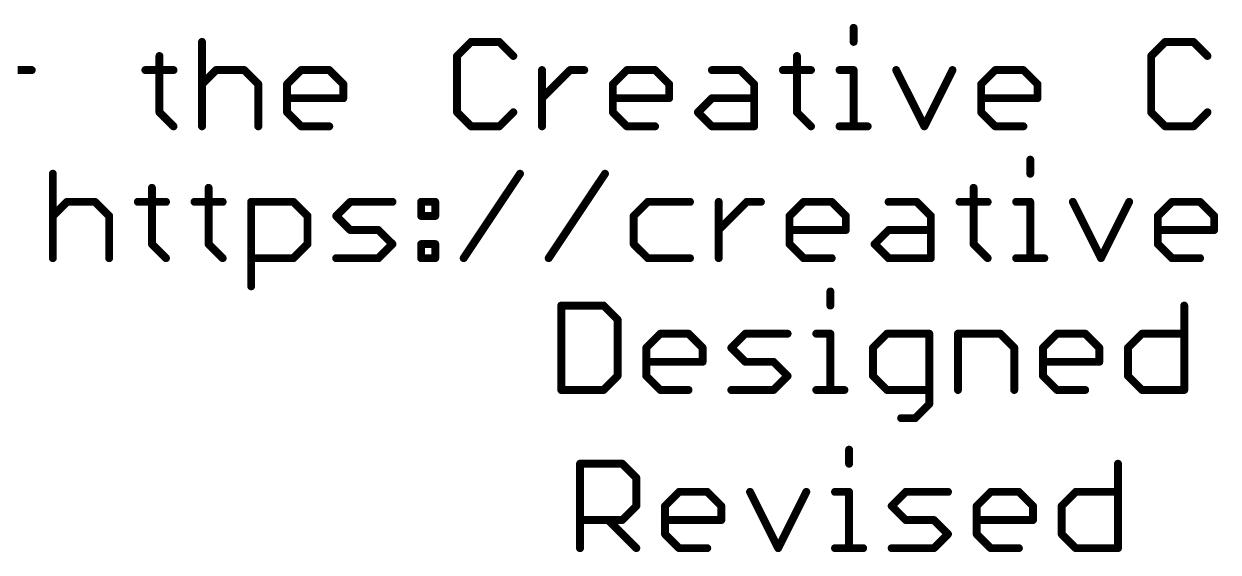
# Model space of a CAD drawing. Extents: x -22 to 85, y -18 to 35.
# Drawn here: x -0.35 to 22.65, y -17.02 to -6.84 of the extents above; entities that cross this region are included whole.
import ezdxf

# ---------------------------------------------------------------- set-up
doc = ezdxf.new("R2010")
doc.units = 0
doc.layers.add('51', color=53, linetype='CONTINUOUS')

msp = doc.modelspace()

# ---------------------------------------------------------------- linework, layer by layer
at = {"layer": '51', "const_width": 0.1524}
for points in [[(15.6325, -6.9156), (15.6325, -7.1868)], [(3.0826, -7.1868), (3.0826, -8.8138)], [(8.2653, -7.1868), (7.9941, -7.458)], [(8.8076, -7.1868), (8.2653, -7.1868)], [(9.0788, -7.458), (8.8076, -7.1868)], [(21.6354, -7.1868), (21.3642, -7.458)], [(22.1777, -7.1868), (21.6354, -7.1868)], [(22.4489, -7.458), (22.1777, -7.1868)], [(2.2624, -7.458), (2.2624, -8.5426)], [(7.9941, -7.458), (7.9941, -8.5426)], [(14.541, -7.458), (14.541, -8.5426)], [(21.3642, -7.458), (21.3642, -8.5426)], [(-0.4679, -7.7291), (-0.1968, -7.7291)], [(1.9912, -7.7291), (2.5335, -7.7291)], [(3.0826, -8.0003), (3.3538, -7.7291)], [(3.3538, -7.7291), (3.8961, -7.7291)], [(3.8961, -7.7291), (4.1673, -8.0003)], [(4.7198, -8.0003), (4.991, -7.7291)], [(4.991, -7.7291), (5.5333, -7.7291)], [(5.5333, -7.7291), (5.8045, -8.0003)], [(9.6313, -8.8138), (9.6313, -7.7291)], [(9.6313, -8.2715), (10.1736, -7.7291)], [(10.1736, -7.7291), (10.4448, -7.7291)], [(10.9956, -8.0003), (11.2667, -7.7291)], [(11.2667, -7.7291), (11.8091, -7.7291)], [(11.8091, -7.7291), (12.0802, -8.0003)], [(12.9039, -7.7291), (13.4462, -7.7291)], [(13.4462, -7.7291), (13.7174, -8.0003)], [(14.2699, -7.7291), (14.8122, -7.7291)], [(15.3613, -7.7291), (15.6325, -7.7291)], [(15.6325, -7.7291), (15.6325, -8.8138)], [(16.4528, -7.7291), (16.9951, -8.8138)], [(16.9951, -8.8138), (17.5374, -7.7291)], [(18.0899, -8.0003), (18.3611, -7.7291)], [(18.3611, -7.7291), (18.9034, -7.7291)], [(18.9034, -7.7291), (19.1746, -8.0003)], [(4.1673, -8.0003), (4.1673, -8.8138)], [(4.7198, -8.5426), (4.7198, -8.0003)], [(5.8045, -8.0003), (5.8045, -8.2715)], [(10.9956, -8.5426), (10.9956, -8.0003)], [(12.0802, -8.0003), (12.0802, -8.2715)], [(13.7174, -8.0003), (13.7174, -8.8138)], [(18.0899, -8.5426), (18.0899, -8.0003)], [(19.1746, -8.0003), (19.1746, -8.2715)], [(5.8045, -8.2715), (4.7198, -8.2715)], [(12.0802, -8.2715), (10.9956, -8.2715)], [(12.6327, -8.5426), (12.9039, -8.2715)], [(12.9039, -8.2715), (13.7174, -8.2715)], [(19.1746, -8.2715), (18.0899, -8.2715)], [(2.2624, -8.5426), (2.5335, -8.8138)], [(4.991, -8.8138), (4.7198, -8.5426)], [(7.9941, -8.5426), (8.2653, -8.8138)], [(8.8076, -8.8138), (9.0788, -8.5426)], [(11.2667, -8.8138), (10.9956, -8.5426)], [(12.9039, -8.8138), (12.6327, -8.5426)], [(14.541, -8.5426), (14.8122, -8.8138)], [(18.3611, -8.8138), (18.0899, -8.5426)], [(21.3642, -8.5426), (21.6354, -8.8138)], [(22.1777, -8.8138), (22.4489, -8.5426)], [(5.5333, -8.8138), (4.991, -8.8138)], [(8.2653, -8.8138), (8.8076, -8.8138)], [(11.8091, -8.8138), (11.2667, -8.8138)], [(13.7174, -8.8138), (12.9039, -8.8138)], [(15.3613, -8.8138), (15.9036, -8.8138)], [(18.9034, -8.8138), (18.3611, -8.8138)], [(21.6354, -8.8138), (22.1777, -8.8138)], [(19.0352, -9.4556), (19.0352, -9.7268)], [(0.2096, -9.7268), (0.2096, -11.3538)], [(8.1225, -11.3538), (9.2072, -9.7268)], [(9.7597, -11.3538), (10.8443, -9.7268)], [(2.1179, -9.998), (2.1179, -11.0826)], [(3.2094, -9.998), (3.2094, -11.0826)], [(17.9438, -9.998), (17.9438, -11.0826)], [(0.2096, -10.5403), (0.4808, -10.2691)], [(0.4808, -10.2691), (1.0231, -10.2691)], [(1.0231, -10.2691), (1.2943, -10.5403)], [(1.8468, -10.2691), (2.3891, -10.2691)], [(2.9382, -10.2691), (3.4805, -10.2691)], [(4.0296, -11.8961), (4.0296, -10.2691)], [(4.0296, -10.2691), (4.8431, -10.2691)], [(4.8431, -10.2691), (5.1143, -10.5403)], [(5.6668, -10.5403), (5.938, -10.2691)], [(5.938, -10.2691), (6.7514, -10.2691)], [(7.3039, -10.2691), (7.5751, -10.2691)], [(7.3039, -10.5403), (7.3039, -10.2691)], [(7.5751, -10.2691), (7.5751, -10.5403)], [(11.668, -10.2691), (11.3968, -10.5403)], [(12.4815, -10.2691), (11.668, -10.2691)], [(13.034, -11.3538), (13.034, -10.2691)], [(13.034, -10.8115), (13.5763, -10.2691)], [(13.5763, -10.2691), (13.8475, -10.2691)], [(14.3983, -10.5403), (14.6695, -10.2691)], [(14.6695, -10.2691), (15.2118, -10.2691)], [(15.2118, -10.2691), (15.4829, -10.5403)], [(16.3066, -10.2691), (16.8489, -10.2691)], [(16.8489, -10.2691), (17.1201, -10.5403)], [(17.6726, -10.2691), (18.2149, -10.2691)], [(18.764, -10.2691), (19.0352, -10.2691)], [(19.0352, -10.2691), (19.0352, -11.3538)], [(19.8555, -10.2691), (20.3978, -11.3538)], [(20.3978, -11.3538), (20.9401, -10.2691)], [(21.4926, -10.5403), (21.7638, -10.2691)], [(21.7638, -10.2691), (22.3061, -10.2691)], [(22.3061, -10.2691), (22.5773, -10.5403)], [(1.2943, -10.5403), (1.2943, -11.3538)], [(5.1143, -10.5403), (5.1143, -11.0826)], [(5.938, -10.8115), (5.6668, -10.5403)], [(7.5751, -10.5403), (7.3039, -10.5403)], [(11.3968, -10.5403), (11.3968, -11.0826)], [(14.3983, -11.0826), (14.3983, -10.5403)], [(15.4829, -10.5403), (15.4829, -10.8115)], [(17.1201, -10.5403), (17.1201, -11.3538)], [(21.4926, -11.0826), (21.4926, -10.5403)], [(22.5773, -10.5403), (22.5773, -10.8115)], [(6.4803, -10.8115), (5.938, -10.8115)], [(6.7514, -11.0826), (6.4803, -10.8115)], [(15.4829, -10.8115), (14.3983, -10.8115)], [(16.0354, -11.0826), (16.3066, -10.8115)], [(16.3066, -10.8115), (17.1201, -10.8115)], [(22.5773, -10.8115), (21.4926, -10.8115)], [(2.1179, -11.0826), (2.3891, -11.3538)], [(3.2094, -11.0826), (3.4805, -11.3538)], [(5.1143, -11.0826), (4.8431, -11.3538)], [(6.4803, -11.3538), (6.7514, -11.0826)], [(7.3039, -11.0826), (7.5751, -11.0826)], [(7.3039, -11.3538), (7.3039, -11.0826)], [(7.5751, -11.0826), (7.5751, -11.3538)], [(11.3968, -11.0826), (11.668, -11.3538)], [(14.6695, -11.3538), (14.3983, -11.0826)], [(16.3066, -11.3538), (16.0354, -11.0826)], [(17.9438, -11.0826), (18.2149, -11.3538)], [(21.7638, -11.3538), (21.4926, -11.0826)], [(4.8431, -11.3538), (4.0296, -11.3538)], [(5.6668, -11.3538), (6.4803, -11.3538)], [(7.5751, -11.3538), (7.3039, -11.3538)], [(11.668, -11.3538), (12.4815, -11.3538)], [(15.2118, -11.3538), (14.6695, -11.3538)], [(17.1201, -11.3538), (16.3066, -11.3538)], [(18.764, -11.3538), (19.3064, -11.3538)], [(22.3061, -11.3538), (21.7638, -11.3538)], [(15.1851, -11.9956), (15.1851, -12.2668)], [(10.0024, -12.2668), (10.0024, -13.8938)], [(10.8159, -12.2668), (10.0024, -12.2668)], [(11.0871, -12.538), (10.8159, -12.2668)], [(22.0015, -12.2668), (22.0015, -13.8938)], [(11.0871, -13.6226), (11.0871, -12.538)], [(11.6396, -13.0803), (11.9108, -12.8091)], [(11.9108, -12.8091), (12.4531, -12.8091)], [(12.4531, -12.8091), (12.7243, -13.0803)], [(13.2768, -13.0803), (13.5479, -12.8091)], [(13.5479, -12.8091), (14.3614, -12.8091)], [(14.9139, -12.8091), (15.1851, -12.8091)], [(15.1851, -12.8091), (15.1851, -13.8938)], [(16.2765, -12.8091), (16.0053, -13.0803)], [(17.09, -12.8091), (16.2765, -12.8091)], [(17.09, -14.165), (17.09, -12.8091)], [(17.6425, -13.8938), (17.6425, -12.8091)], [(17.6425, -12.8091), (18.456, -12.8091)], [(18.456, -12.8091), (18.7272, -13.0803)], [(19.2797, -13.0803), (19.5508, -12.8091)], [(19.5508, -12.8091), (20.0932, -12.8091)], [(20.0932, -12.8091), (20.3643, -13.0803)], [(20.9168, -13.0803), (21.188, -12.8091)], [(21.188, -12.8091), (22.0015, -12.8091)], [(11.6396, -13.6226), (11.6396, -13.0803)], [(12.7243, -13.0803), (12.7243, -13.3515)], [(13.5479, -13.3515), (13.2768, -13.0803)], [(16.0053, -13.0803), (16.0053, -13.6226)], [(18.7272, -13.0803), (18.7272, -13.8938)], [(19.2797, -13.6226), (19.2797, -13.0803)], [(20.3643, -13.0803), (20.3643, -13.3515)], [(20.9168, -13.6226), (20.9168, -13.0803)], [(12.7243, -13.3515), (11.6396, -13.3515)], [(14.0903, -13.3515), (13.5479, -13.3515)], [(14.3614, -13.6226), (14.0903, -13.3515)], [(20.3643, -13.3515), (19.2797, -13.3515)], [(10.8159, -13.8938), (11.0871, -13.6226)], [(11.9108, -13.8938), (11.6396, -13.6226)], [(14.0903, -13.8938), (14.3614, -13.6226)], [(16.0053, -13.6226), (16.2765, -13.8938)], [(19.5508, -13.8938), (19.2797, -13.6226)], [(21.188, -13.8938), (20.9168, -13.6226)], [(10.0024, -13.8938), (10.8159, -13.8938)], [(12.4531, -13.8938), (11.9108, -13.8938)], [(13.2768, -13.8938), (14.0903, -13.8938)], [(14.9139, -13.8938), (15.4562, -13.8938)], [(16.2765, -13.8938), (17.09, -13.8938)], [(20.0932, -13.8938), (19.5508, -13.8938)], [(22.0015, -13.8938), (21.188, -13.8938)], [(16.8188, -14.4361), (17.09, -14.165)], [(16.5477, -14.4361), (16.8188, -14.4361)], [(15.5458, -15.0436), (15.5458, -15.3148)], [(10.3632, -16.9418), (10.3632, -15.3148)], [(10.3632, -15.3148), (11.1767, -15.3148)], [(11.1767, -15.3148), (11.4479, -15.586)], [(20.7251, -15.3148), (20.7251, -16.9418)], [(11.4479, -15.586), (11.4479, -16.1283)], [(12.0004, -16.1283), (12.2715, -15.8571)], [(12.2715, -15.8571), (12.8139, -15.8571)], [(12.8139, -15.8571), (13.085, -16.1283)], [(13.6375, -15.8571), (14.1798, -16.9418)], [(14.1798, -16.9418), (14.7222, -15.8571)], [(15.2747, -15.8571), (15.5458, -15.8571)], [(15.5458, -15.8571), (15.5458, -16.9418)], [(16.3661, -16.1283), (16.6373, -15.8571)], [(16.6373, -15.8571), (17.4508, -15.8571)], [(18.0033, -16.1283), (18.2744, -15.8571)], [(18.2744, -15.8571), (18.8168, -15.8571)], [(18.8168, -15.8571), (19.0879, -16.1283)], [(19.6404, -16.1283), (19.9116, -15.8571)], [(19.9116, -15.8571), (20.7251, -15.8571)], [(11.4479, -16.1283), (11.1767, -16.3995)], [(12.0004, -16.6706), (12.0004, -16.1283)], [(13.085, -16.1283), (13.085, -16.3995)], [(16.6373, -16.3995), (16.3661, -16.1283)], [(18.0033, -16.6706), (18.0033, -16.1283)], [(19.0879, -16.1283), (19.0879, -16.3995)], [(19.6404, -16.6706), (19.6404, -16.1283)], [(11.1767, -16.3995), (10.3632, -16.3995)], [(10.9055, -16.3995), (11.4479, -16.9418)], [(13.085, -16.3995), (12.0004, -16.3995)], [(17.1796, -16.3995), (16.6373, -16.3995)], [(17.4508, -16.6706), (17.1796, -16.3995)], [(19.0879, -16.3995), (18.0033, -16.3995)], [(12.2715, -16.9418), (12.0004, -16.6706)], [(17.1796, -16.9418), (17.4508, -16.6706)], [(18.2744, -16.9418), (18.0033, -16.6706)], [(19.9116, -16.9418), (19.6404, -16.6706)], [(12.8139, -16.9418), (12.2715, -16.9418)], [(15.2747, -16.9418), (15.817, -16.9418)], [(16.3661, -16.9418), (17.1796, -16.9418)], [(18.8168, -16.9418), (18.2744, -16.9418)], [(20.7251, -16.9418), (19.9116, -16.9418)]]:
    msp.add_lwpolyline(points, dxfattribs=at)
at = {"layer": '51', "const_width": 0.0762}
for points in [[(15.6706, -6.9156, 1), (15.5944, -6.9156)], [(3.1207, -7.1868, 1), (3.0445, -7.1868)], [(8.2653, -7.1487, 1), (8.2653, -7.2249)], [(8.2922, -7.2138, 1), (8.2383, -7.1599)], [(8.8345, -7.1599, 1), (8.7807, -7.2138)], [(8.8076, -7.2249, 1), (8.8076, -7.1487)], [(21.6354, -7.1487, 1), (21.6354, -7.2249)], [(21.6623, -7.2138, 1), (21.6084, -7.1599)], [(22.2047, -7.1599, 1), (22.1508, -7.2138)], [(22.1777, -7.2249, 1), (22.1777, -7.1487)], [(15.5944, -7.1868, 1), (15.6706, -7.1868)], [(2.3005, -7.458, 1), (2.2243, -7.458)], [(8.0322, -7.458, 1), (7.956, -7.458)], [(7.9672, -7.431, 1), (8.0211, -7.4849)], [(9.0518, -7.4849, 1), (9.1057, -7.431)], [(14.5791, -7.458, 1), (14.5029, -7.458)], [(21.4023, -7.458, 1), (21.3261, -7.458)], [(21.3373, -7.431, 1), (21.3912, -7.4849)], [(22.4219, -7.4849, 1), (22.4758, -7.431)], [(-0.1968, -7.7672, 1), (-0.1968, -7.691)], [(1.9912, -7.691, 1), (1.9912, -7.7672)], [(2.5335, -7.7672, 1), (2.5335, -7.691)], [(3.3538, -7.691, 1), (3.3538, -7.7672)], [(3.3808, -7.7561, 1), (3.3269, -7.7022)], [(3.9231, -7.7022, 1), (3.8692, -7.7561)], [(3.8961, -7.7672, 1), (3.8961, -7.691)], [(4.991, -7.691, 1), (4.991, -7.7672)], [(5.0179, -7.7561, 1), (4.964, -7.7022)], [(5.5602, -7.7022, 1), (5.5064, -7.7561)], [(5.5333, -7.7672, 1), (5.5333, -7.691)], [(9.6694, -7.7291, 1), (9.5932, -7.7291)], [(10.1736, -7.691, 1), (10.1736, -7.7672)], [(10.2005, -7.7561, 1), (10.1467, -7.7022)], [(10.4448, -7.7672, 1), (10.4448, -7.691)], [(11.2667, -7.691, 1), (11.2667, -7.7672)], [(11.2937, -7.7561, 1), (11.2398, -7.7022)], [(11.836, -7.7022, 1), (11.7821, -7.7561)], [(11.8091, -7.7672, 1), (11.8091, -7.691)], [(12.9039, -7.691, 1), (12.9039, -7.7672)], [(13.4732, -7.7022, 1), (13.4193, -7.7561)], [(13.4462, -7.7672, 1), (13.4462, -7.691)], [(14.2699, -7.691, 1), (14.2699, -7.7672)], [(14.8122, -7.7672, 1), (14.8122, -7.691)], [(15.3613, -7.691, 1), (15.3613, -7.7672)], [(15.6706, -7.7291, 1), (15.5944, -7.7291)], [(15.6325, -7.7672, 1), (15.6325, -7.691)], [(16.4868, -7.7121, 1), (16.4187, -7.7462)], [(17.5715, -7.7462, 1), (17.5033, -7.7121)], [(18.3611, -7.691, 1), (18.3611, -7.7672)], [(18.388, -7.7561, 1), (18.3341, -7.7022)], [(18.9303, -7.7022, 1), (18.8765, -7.7561)], [(18.9034, -7.7672, 1), (18.9034, -7.691)], [(3.0557, -7.9734, 1), (3.1096, -8.0272)], [(4.2054, -8.0003, 1), (4.1292, -8.0003)], [(4.1404, -8.0272, 1), (4.1942, -7.9734)], [(4.7579, -8.0003, 1), (4.6817, -8.0003)], [(4.6929, -7.9734, 1), (4.7467, -8.0272)], [(5.8426, -8.0003, 1), (5.7664, -8.0003)], [(5.7775, -8.0272, 1), (5.8314, -7.9734)], [(11.0337, -8.0003, 1), (10.9575, -8.0003)], [(10.9686, -7.9734, 1), (11.0225, -8.0272)], [(12.1183, -8.0003, 1), (12.0421, -8.0003)], [(12.0533, -8.0272, 1), (12.1072, -7.9734)], [(13.7555, -8.0003, 1), (13.6793, -8.0003)], [(13.6904, -8.0272, 1), (13.7443, -7.9734)], [(18.128, -8.0003, 1), (18.0518, -8.0003)], [(18.063, -7.9734, 1), (18.1169, -8.0272)], [(19.2127, -8.0003, 1), (19.1365, -8.0003)], [(19.1476, -8.0272, 1), (19.2015, -7.9734)], [(4.7198, -8.2334, 1), (4.7198, -8.3096)], [(5.7664, -8.2715, 1), (5.8426, -8.2715)], [(5.8045, -8.3096, 1), (5.8045, -8.2334)], [(9.6043, -8.2445, 1), (9.6582, -8.2984)], [(10.9956, -8.2334, 1), (10.9956, -8.3096)], [(12.0421, -8.2715, 1), (12.1183, -8.2715)], [(12.0802, -8.3096, 1), (12.0802, -8.2334)], [(12.9039, -8.2334, 1), (12.9039, -8.3096)], [(12.9308, -8.2984, 1), (12.8769, -8.2445)], [(13.7174, -8.3096, 1), (13.7174, -8.2334)], [(18.0899, -8.2334, 1), (18.0899, -8.3096)], [(19.1365, -8.2715, 1), (19.2127, -8.2715)], [(19.1746, -8.3096, 1), (19.1746, -8.2334)], [(2.2893, -8.5157, 1), (2.2354, -8.5696)], [(2.2243, -8.5426, 1), (2.3005, -8.5426)], [(4.7467, -8.5157, 1), (4.6929, -8.5696)], [(4.6817, -8.5426, 1), (4.7579, -8.5426)], [(8.0211, -8.5157, 1), (7.9672, -8.5696)], [(7.956, -8.5426, 1), (8.0322, -8.5426)], [(9.1057, -8.5696, 1), (9.0518, -8.5157)], [(11.0225, -8.5157, 1), (10.9686, -8.5696)], [(10.9575, -8.5426, 1), (11.0337, -8.5426)], [(12.6597, -8.5157, 1), (12.6058, -8.5696)], [(12.6058, -8.5157, 1), (12.6597, -8.5696)], [(14.568, -8.5157, 1), (14.5141, -8.5696)], [(14.5029, -8.5426, 1), (14.5791, -8.5426)], [(18.1169, -8.5157, 1), (18.063, -8.5696)], [(18.0518, -8.5426, 1), (18.128, -8.5426)], [(21.3912, -8.5157, 1), (21.3373, -8.5696)], [(21.3261, -8.5426, 1), (21.4023, -8.5426)], [(22.4758, -8.5696, 1), (22.4219, -8.5157)], [(4.991, -8.7757, 1), (4.991, -8.8519)], [(5.5333, -8.8519, 1), (5.5333, -8.7757)], [(8.2653, -8.7757, 1), (8.2653, -8.8519)], [(8.8076, -8.8519, 1), (8.8076, -8.7757)], [(11.2667, -8.7757, 1), (11.2667, -8.8519)], [(11.8091, -8.8519, 1), (11.8091, -8.7757)], [(12.9039, -8.7757, 1), (12.9039, -8.8519)], [(13.7174, -8.8519, 1), (13.7174, -8.7757)], [(15.3613, -8.7757, 1), (15.3613, -8.8519)], [(15.9036, -8.8519, 1), (15.9036, -8.7757)], [(18.3611, -8.7757, 1), (18.3611, -8.8519)], [(18.9034, -8.8519, 1), (18.9034, -8.7757)], [(21.6354, -8.7757, 1), (21.6354, -8.8519)], [(22.1777, -8.8519, 1), (22.1777, -8.7757)], [(2.5066, -8.8407, 1), (2.5605, -8.7869)], [(3.0445, -8.8138, 1), (3.1207, -8.8138)], [(4.1292, -8.8138, 1), (4.2054, -8.8138)], [(4.964, -8.8407, 1), (5.0179, -8.7869)], [(8.2383, -8.8407, 1), (8.2922, -8.7869)], [(8.7807, -8.7869, 1), (8.8345, -8.8407)], [(9.5932, -8.8138, 1), (9.6694, -8.8138)], [(11.2398, -8.8407, 1), (11.2937, -8.7869)], [(12.8769, -8.8407, 1), (12.9308, -8.7869)], [(13.6793, -8.8138, 1), (13.7555, -8.8138)], [(14.7853, -8.8407, 1), (14.8391, -8.7869)], [(15.5944, -8.8138, 1), (15.6706, -8.8138)], [(16.961, -8.7968, 1), (17.0292, -8.8308)], [(16.961, -8.8308, 1), (17.0292, -8.7968)], [(18.3341, -8.8407, 1), (18.388, -8.7869)], [(21.6084, -8.8407, 1), (21.6623, -8.7869)], [(22.1508, -8.7869, 1), (22.2047, -8.8407)], [(19.0733, -9.4556, 1), (18.9971, -9.4556)], [(0.2477, -9.7268, 1), (0.1715, -9.7268)], [(9.2389, -9.7479, 1), (9.1755, -9.7057)], [(10.876, -9.7479, 1), (10.8126, -9.7057)], [(18.9971, -9.7268, 1), (19.0733, -9.7268)], [(2.156, -9.998, 1), (2.0798, -9.998)], [(3.2475, -9.998, 1), (3.1713, -9.998)], [(17.9819, -9.998, 1), (17.9057, -9.998)], [(0.4808, -10.231, 1), (0.4808, -10.3072)], [(0.5077, -10.2961, 1), (0.4538, -10.2422)], [(1.05, -10.2422, 1), (0.9962, -10.2961)], [(1.0231, -10.3072, 1), (1.0231, -10.231)], [(1.8468, -10.231, 1), (1.8468, -10.3072)], [(2.3891, -10.3072, 1), (2.3891, -10.231)], [(2.9382, -10.231, 1), (2.9382, -10.3072)], [(3.4805, -10.3072, 1), (3.4805, -10.231)], [(4.0677, -10.2691, 1), (3.9915, -10.2691)], [(4.0296, -10.231, 1), (4.0296, -10.3072)], [(4.8701, -10.2422, 1), (4.8162, -10.2961)], [(4.8431, -10.3072, 1), (4.8431, -10.231)], [(5.938, -10.231, 1), (5.938, -10.3072)], [(5.9649, -10.2961, 1), (5.911, -10.2422)], [(6.7514, -10.3072, 1), (6.7514, -10.231)], [(7.3039, -10.231, 1), (7.3039, -10.3072)], [(7.342, -10.2691, 1), (7.2658, -10.2691)], [(7.6132, -10.2691, 1), (7.537, -10.2691)], [(7.5751, -10.3072, 1), (7.5751, -10.231)], [(11.668, -10.231, 1), (11.668, -10.3072)], [(11.6949, -10.2961, 1), (11.6411, -10.2422)], [(12.4815, -10.3072, 1), (12.4815, -10.231)], [(13.0721, -10.2691, 1), (12.9959, -10.2691)], [(13.5763, -10.231, 1), (13.5763, -10.3072)], [(13.6033, -10.2961, 1), (13.5494, -10.2422)], [(13.8475, -10.3072, 1), (13.8475, -10.231)], [(14.6695, -10.231, 1), (14.6695, -10.3072)], [(14.6964, -10.2961, 1), (14.6425, -10.2422)], [(15.2387, -10.2422, 1), (15.1848, -10.2961)], [(15.2118, -10.3072, 1), (15.2118, -10.231)], [(16.3066, -10.231, 1), (16.3066, -10.3072)], [(16.8759, -10.2422, 1), (16.822, -10.2961)], [(16.8489, -10.3072, 1), (16.8489, -10.231)], [(17.6726, -10.231, 1), (17.6726, -10.3072)], [(18.2149, -10.3072, 1), (18.2149, -10.231)], [(18.764, -10.231, 1), (18.764, -10.3072)], [(19.0733, -10.2691, 1), (18.9971, -10.2691)], [(19.0352, -10.3072, 1), (19.0352, -10.231)], [(19.8896, -10.2521, 1), (19.8214, -10.2862)], [(20.9742, -10.2862, 1), (20.9061, -10.2521)], [(21.7638, -10.231, 1), (21.7638, -10.3072)], [(21.7907, -10.2961, 1), (21.7369, -10.2422)], [(22.3331, -10.2422, 1), (22.2792, -10.2961)], [(22.3061, -10.3072, 1), (22.3061, -10.231)], [(0.1827, -10.5134, 1), (0.2365, -10.5672)], [(1.3324, -10.5403, 1), (1.2562, -10.5403)], [(1.2673, -10.5672, 1), (1.3212, -10.5134)], [(5.1524, -10.5403, 1), (5.0762, -10.5403)], [(5.0873, -10.5672, 1), (5.1412, -10.5134)], [(5.6937, -10.5134, 1), (5.6398, -10.5672)], [(5.6398, -10.5134, 1), (5.6937, -10.5672)], [(7.3039, -10.5022, 1), (7.3039, -10.5784)], [(7.2658, -10.5403, 1), (7.342, -10.5403)], [(7.537, -10.5403, 1), (7.6132, -10.5403)], [(7.5751, -10.5784, 1), (7.5751, -10.5022)], [(11.4349, -10.5403, 1), (11.3587, -10.5403)], [(11.3699, -10.5134, 1), (11.4238, -10.5672)], [(14.4364, -10.5403, 1), (14.3602, -10.5403)], [(14.3713, -10.5134, 1), (14.4252, -10.5672)], [(15.521, -10.5403, 1), (15.4448, -10.5403)], [(15.456, -10.5672, 1), (15.5099, -10.5134)], [(17.1582, -10.5403, 1), (17.082, -10.5403)], [(17.0932, -10.5672, 1), (17.147, -10.5134)], [(21.5307, -10.5403, 1), (21.4545, -10.5403)], [(21.4657, -10.5134, 1), (21.5196, -10.5672)], [(22.6154, -10.5403, 1), (22.5392, -10.5403)], [(22.5503, -10.5672, 1), (22.6042, -10.5134)], [(5.938, -10.7734, 1), (5.938, -10.8496)], [(5.911, -10.8384, 1), (5.9649, -10.7845)], [(6.5072, -10.7845, 1), (6.4533, -10.8384)], [(6.4803, -10.8496, 1), (6.4803, -10.7734)], [(13.007, -10.7845, 1), (13.0609, -10.8384)], [(14.3983, -10.7734, 1), (14.3983, -10.8496)], [(15.4448, -10.8115, 1), (15.521, -10.8115)], [(15.4829, -10.8496, 1), (15.4829, -10.7734)], [(16.3066, -10.7734, 1), (16.3066, -10.8496)], [(16.3335, -10.8384, 1), (16.2797, -10.7845)], [(17.1201, -10.8496, 1), (17.1201, -10.7734)], [(21.4926, -10.7734, 1), (21.4926, -10.8496)], [(22.5392, -10.8115, 1), (22.6154, -10.8115)], [(22.5773, -10.8496, 1), (22.5773, -10.7734)], [(2.1449, -11.0557, 1), (2.091, -11.1096)], [(3.2363, -11.0557, 1), (3.1824, -11.1096)], [(5.1412, -11.1096, 1), (5.0874, -11.0557)], [(6.7784, -11.1096, 1), (6.7245, -11.0557)], [(6.7245, -11.1096, 1), (6.7784, -11.0557)], [(7.3039, -11.0445, 1), (7.3039, -11.1207)], [(7.342, -11.0826, 1), (7.2658, -11.0826)], [(7.6132, -11.0826, 1), (7.537, -11.0826)], [(7.5751, -11.1207, 1), (7.5751, -11.0445)], [(11.4238, -11.0557, 1), (11.3699, -11.1096)], [(14.4252, -11.0557, 1), (14.3713, -11.1096)], [(16.0624, -11.0557, 1), (16.0085, -11.1096)], [(16.0085, -11.0557, 1), (16.0624, -11.1096)], [(17.9707, -11.0557, 1), (17.9168, -11.1096)], [(21.5196, -11.0557, 1), (21.4657, -11.1096)], [(2.0798, -11.0826, 1), (2.156, -11.0826)], [(3.1713, -11.0826, 1), (3.2475, -11.0826)], [(5.0762, -11.0826, 1), (5.1524, -11.0826)], [(11.3587, -11.0826, 1), (11.4349, -11.0826)], [(14.3602, -11.0826, 1), (14.4364, -11.0826)], [(17.9057, -11.0826, 1), (17.9819, -11.0826)], [(21.4545, -11.0826, 1), (21.5307, -11.0826)], [(0.1715, -11.3538, 1), (0.2477, -11.3538)], [(1.2562, -11.3538, 1), (1.3324, -11.3538)], [(2.3621, -11.3807, 1), (2.416, -11.3269)], [(3.4536, -11.3807, 1), (3.5075, -11.3269)], [(4.0296, -11.3157, 1), (4.0296, -11.3919)], [(4.8162, -11.3269, 1), (4.8701, -11.3807)], [(4.8431, -11.3919, 1), (4.8431, -11.3157)], [(5.6668, -11.3157, 1), (5.6668, -11.3919)], [(6.4533, -11.3269, 1), (6.5072, -11.3807)], [(6.4803, -11.3919, 1), (6.4803, -11.3157)], [(7.3039, -11.3157, 1), (7.3039, -11.3919)], [(7.2658, -11.3538, 1), (7.342, -11.3538)], [(7.537, -11.3538, 1), (7.6132, -11.3538)], [(7.5751, -11.3919, 1), (7.5751, -11.3157)], [(8.0908, -11.3327, 1), (8.1542, -11.3749)], [(9.728, -11.3327, 1), (9.7914, -11.3749)], [(11.668, -11.3157, 1), (11.668, -11.3919)], [(11.6411, -11.3807, 1), (11.6949, -11.3269)], [(12.4815, -11.3919, 1), (12.4815, -11.3157)], [(12.9959, -11.3538, 1), (13.0721, -11.3538)], [(14.6695, -11.3157, 1), (14.6695, -11.3919)], [(14.6425, -11.3807, 1), (14.6964, -11.3269)], [(15.2118, -11.3919, 1), (15.2118, -11.3157)], [(16.3066, -11.3157, 1), (16.3066, -11.3919)], [(16.2797, -11.3807, 1), (16.3335, -11.3269)], [(17.082, -11.3538, 1), (17.1582, -11.3538)], [(17.1201, -11.3919, 1), (17.1201, -11.3157)], [(18.188, -11.3807, 1), (18.2419, -11.3269)], [(18.764, -11.3157, 1), (18.764, -11.3919)], [(18.9971, -11.3538, 1), (19.0733, -11.3538)], [(19.3064, -11.3919, 1), (19.3064, -11.3157)], [(20.3637, -11.3368, 1), (20.4319, -11.3708)], [(20.3637, -11.3708, 1), (20.4319, -11.3368)], [(21.7638, -11.3157, 1), (21.7638, -11.3919)], [(21.7369, -11.3807, 1), (21.7907, -11.3269)], [(22.3061, -11.3919, 1), (22.3061, -11.3157)], [(3.9915, -11.8961, 1), (4.0677, -11.8961)], [(15.2232, -11.9956, 1), (15.147, -11.9956)], [(10.0405, -12.2668, 1), (9.9643, -12.2668)], [(10.0024, -12.2287, 1), (10.0024, -12.3049)], [(10.8429, -12.2399, 1), (10.789, -12.2938)], [(10.8159, -12.3049, 1), (10.8159, -12.2287)], [(22.0396, -12.2668, 1), (21.9634, -12.2668)], [(15.147, -12.2668, 1), (15.2232, -12.2668)], [(11.1252, -12.538, 1), (11.049, -12.538)], [(11.0602, -12.5649, 1), (11.114, -12.511)], [(11.9108, -12.771, 1), (11.9108, -12.8472)], [(11.9377, -12.8361, 1), (11.8838, -12.7822)], [(12.48, -12.7822, 1), (12.4262, -12.8361)], [(12.4531, -12.8472, 1), (12.4531, -12.771)], [(13.5479, -12.771, 1), (13.5479, -12.8472)], [(13.5749, -12.8361, 1), (13.521, -12.7822)], [(14.3614, -12.8472, 1), (14.3614, -12.771)], [(14.9139, -12.771, 1), (14.9139, -12.8472)], [(15.2232, -12.8091, 1), (15.147, -12.8091)], [(15.1851, -12.8472, 1), (15.1851, -12.771)], [(16.2765, -12.771, 1), (16.2765, -12.8472)], [(16.3035, -12.8361, 1), (16.2496, -12.7822)], [(17.1281, -12.8091, 1), (17.0519, -12.8091)], [(17.09, -12.8472, 1), (17.09, -12.771)], [(17.6806, -12.8091, 1), (17.6044, -12.8091)], [(17.6425, -12.771, 1), (17.6425, -12.8472)], [(18.4829, -12.7822, 1), (18.4291, -12.8361)], [(18.456, -12.8472, 1), (18.456, -12.771)], [(19.5508, -12.771, 1), (19.5508, -12.8472)], [(19.5778, -12.8361, 1), (19.5239, -12.7822)], [(20.1201, -12.7822, 1), (20.0662, -12.8361)], [(20.0932, -12.8472, 1), (20.0932, -12.771)], [(21.188, -12.771, 1), (21.188, -12.8472)], [(21.2149, -12.8361, 1), (21.161, -12.7822)], [(22.0015, -12.8472, 1), (22.0015, -12.771)], [(11.6777, -13.0803, 1), (11.6015, -13.0803)], [(11.6127, -13.0534, 1), (11.6665, -13.1072)], [(12.7624, -13.0803, 1), (12.6862, -13.0803)], [(12.6973, -13.1072, 1), (12.7512, -13.0534)], [(13.3037, -13.0534, 1), (13.2498, -13.1072)], [(13.2498, -13.0534, 1), (13.3037, -13.1072)], [(16.0434, -13.0803, 1), (15.9672, -13.0803)], [(15.9784, -13.0534, 1), (16.0323, -13.1072)], [(18.7653, -13.0803, 1), (18.6891, -13.0803)], [(18.7002, -13.1072, 1), (18.7541, -13.0534)], [(19.3178, -13.0803, 1), (19.2416, -13.0803)], [(19.2527, -13.0534, 1), (19.3066, -13.1072)], [(20.4024, -13.0803, 1), (20.3262, -13.0803)], [(20.3374, -13.1072, 1), (20.3913, -13.0534)], [(20.9549, -13.0803, 1), (20.8787, -13.0803)], [(20.8899, -13.0534, 1), (20.9438, -13.1072)], [(11.6396, -13.3134, 1), (11.6396, -13.3896)], [(12.6862, -13.3515, 1), (12.7624, -13.3515)], [(12.7243, -13.3896, 1), (12.7243, -13.3134)], [(13.5479, -13.3134, 1), (13.5479, -13.3896)], [(13.521, -13.3784, 1), (13.5749, -13.3245)], [(14.1172, -13.3245, 1), (14.0633, -13.3784)], [(14.0903, -13.3896, 1), (14.0903, -13.3134)], [(19.2797, -13.3134, 1), (19.2797, -13.3896)], [(20.3262, -13.3515, 1), (20.4024, -13.3515)], [(20.3643, -13.3896, 1), (20.3643, -13.3134)], [(11.114, -13.6496, 1), (11.0602, -13.5957)], [(11.6665, -13.5957, 1), (11.6127, -13.6496)], [(14.3884, -13.6496, 1), (14.3345, -13.5957)], [(14.3345, -13.6496, 1), (14.3884, -13.5957)], [(16.0323, -13.5957, 1), (15.9784, -13.6496)], [(19.3066, -13.5957, 1), (19.2527, -13.6496)], [(20.9438, -13.5957, 1), (20.8899, -13.6496)], [(11.049, -13.6226, 1), (11.1252, -13.6226)], [(11.6015, -13.6226, 1), (11.6777, -13.6226)], [(15.9672, -13.6226, 1), (16.0434, -13.6226)], [(19.2416, -13.6226, 1), (19.3178, -13.6226)], [(20.8787, -13.6226, 1), (20.9549, -13.6226)], [(10.0024, -13.8557, 1), (10.0024, -13.9319)], [(9.9643, -13.8938, 1), (10.0405, -13.8938)], [(10.789, -13.8669, 1), (10.8429, -13.9207)], [(10.8159, -13.9319, 1), (10.8159, -13.8557)], [(11.9108, -13.8557, 1), (11.9108, -13.9319)], [(11.8838, -13.9207, 1), (11.9377, -13.8669)], [(12.4531, -13.9319, 1), (12.4531, -13.8557)], [(13.2768, -13.8557, 1), (13.2768, -13.9319)], [(14.0633, -13.8669, 1), (14.1172, -13.9207)], [(14.0903, -13.9319, 1), (14.0903, -13.8557)], [(14.9139, -13.8557, 1), (14.9139, -13.9319)], [(15.147, -13.8938, 1), (15.2232, -13.8938)], [(15.4562, -13.9319, 1), (15.4562, -13.8557)], [(16.2765, -13.8557, 1), (16.2765, -13.9319)], [(16.2496, -13.9207, 1), (16.3035, -13.8669)], [(17.09, -13.9319, 1), (17.09, -13.8557)], [(17.6044, -13.8938, 1), (17.6806, -13.8938)], [(18.6891, -13.8938, 1), (18.7653, -13.8938)], [(19.5508, -13.8557, 1), (19.5508, -13.9319)], [(19.5239, -13.9207, 1), (19.5778, -13.8669)], [(20.0932, -13.9319, 1), (20.0932, -13.8557)], [(21.188, -13.8557, 1), (21.188, -13.9319)], [(21.161, -13.9207, 1), (21.2149, -13.8669)], [(21.9634, -13.8938, 1), (22.0396, -13.8938)], [(22.0015, -13.9319, 1), (22.0015, -13.8557)], [(17.0519, -14.165, 1), (17.1281, -14.165)], [(17.117, -14.1919, 1), (17.0631, -14.138)], [(16.5477, -14.398, 1), (16.5477, -14.4742)], [(16.7919, -14.4092, 1), (16.8458, -14.4631)], [(16.8188, -14.4742, 1), (16.8188, -14.398)], [(15.5839, -15.0436, 1), (15.5077, -15.0436)], [(10.4013, -15.3148, 1), (10.3251, -15.3148)], [(10.3632, -15.2767, 1), (10.3632, -15.3529)], [(11.2036, -15.2879, 1), (11.1498, -15.3418)], [(11.1767, -15.3529, 1), (11.1767, -15.2767)], [(15.5077, -15.3148, 1), (15.5839, -15.3148)], [(20.7632, -15.3148, 1), (20.687, -15.3148)], [(11.486, -15.586, 1), (11.4098, -15.586)], [(11.4209, -15.6129, 1), (11.4748, -15.559)], [(12.2715, -15.819, 1), (12.2715, -15.8952)], [(12.2985, -15.8841, 1), (12.2446, -15.8302)], [(12.8408, -15.8302, 1), (12.7869, -15.8841)], [(12.8139, -15.8952, 1), (12.8139, -15.819)], [(13.6716, -15.8401, 1), (13.6034, -15.8742)], [(14.7562, -15.8742, 1), (14.6881, -15.8401)], [(15.2747, -15.819, 1), (15.2747, -15.8952)], [(15.5839, -15.8571, 1), (15.5077, -15.8571)], [(15.5458, -15.8952, 1), (15.5458, -15.819)], [(16.6373, -15.819, 1), (16.6373, -15.8952)], [(16.6642, -15.8841, 1), (16.6103, -15.8302)], [(17.4508, -15.8952, 1), (17.4508, -15.819)], [(18.2744, -15.819, 1), (18.2744, -15.8952)], [(18.3014, -15.8841, 1), (18.2475, -15.8302)], [(18.8437, -15.8302, 1), (18.7898, -15.8841)], [(18.8168, -15.8952, 1), (18.8168, -15.819)], [(19.9116, -15.819, 1), (19.9116, -15.8952)], [(19.9385, -15.8841, 1), (19.8846, -15.8302)], [(20.7251, -15.8952, 1), (20.7251, -15.819)], [(11.4098, -16.1283, 1), (11.486, -16.1283)], [(11.4748, -16.1552, 1), (11.4209, -16.1014)], [(12.0385, -16.1283, 1), (11.9623, -16.1283)], [(11.9734, -16.1014, 1), (12.0273, -16.1552)], [(13.1231, -16.1283, 1), (13.0469, -16.1283)], [(13.0581, -16.1552, 1), (13.112, -16.1014)], [(16.393, -16.1014, 1), (16.3392, -16.1552)], [(16.3392, -16.1014, 1), (16.393, -16.1552)], [(18.0414, -16.1283, 1), (17.9652, -16.1283)], [(17.9763, -16.1014, 1), (18.0302, -16.1552)], [(19.126, -16.1283, 1), (19.0498, -16.1283)], [(19.061, -16.1552, 1), (19.1149, -16.1014)], [(19.6785, -16.1283, 1), (19.6023, -16.1283)], [(19.6135, -16.1014, 1), (19.6674, -16.1552)], [(10.3632, -16.3614, 1), (10.3632, -16.4376)], [(10.9325, -16.3725, 1), (10.8786, -16.4264)], [(11.1767, -16.4376, 1), (11.1767, -16.3614)], [(12.0004, -16.3614, 1), (12.0004, -16.4376)], [(13.085, -16.4376, 1), (13.085, -16.3614)], [(16.6373, -16.3614, 1), (16.6373, -16.4376)], [(17.2065, -16.3725, 1), (17.1527, -16.4264)], [(17.1796, -16.4376, 1), (17.1796, -16.3614)], [(18.0033, -16.3614, 1), (18.0033, -16.4376)], [(19.0879, -16.4376, 1), (19.0879, -16.3614)], [(11.1498, -16.3725, 1), (11.2036, -16.4264)], [(13.0469, -16.3995, 1), (13.1231, -16.3995)], [(16.6103, -16.4264, 1), (16.6642, -16.3725)], [(19.0498, -16.3995, 1), (19.126, -16.3995)], [(12.0273, -16.6437, 1), (11.9734, -16.6976)], [(11.9623, -16.6706, 1), (12.0385, -16.6706)], [(17.4777, -16.6976, 1), (17.4238, -16.6437)], [(17.4238, -16.6976, 1), (17.4777, -16.6437)], [(18.0302, -16.6437, 1), (17.9763, -16.6976)], [(17.9652, -16.6706, 1), (18.0414, -16.6706)], [(19.6674, -16.6437, 1), (19.6135, -16.6976)], [(19.6023, -16.6706, 1), (19.6785, -16.6706)], [(10.3251, -16.9418, 1), (10.4013, -16.9418)], [(11.4209, -16.9687, 1), (11.4748, -16.9149)], [(12.2715, -16.9037, 1), (12.2715, -16.9799)], [(12.2446, -16.9687, 1), (12.2985, -16.9149)], [(12.8139, -16.9799, 1), (12.8139, -16.9037)], [(14.1458, -16.9248, 1), (14.2139, -16.9588)], [(14.1458, -16.9588, 1), (14.2139, -16.9248)], [(15.2747, -16.9037, 1), (15.2747, -16.9799)], [(15.5077, -16.9418, 1), (15.5839, -16.9418)], [(15.817, -16.9799, 1), (15.817, -16.9037)], [(16.3661, -16.9037, 1), (16.3661, -16.9799)], [(17.1527, -16.9149, 1), (17.2065, -16.9687)], [(17.1796, -16.9799, 1), (17.1796, -16.9037)], [(18.2744, -16.9037, 1), (18.2744, -16.9799)], [(18.2475, -16.9687, 1), (18.3014, -16.9149)], [(18.8168, -16.9799, 1), (18.8168, -16.9037)], [(19.9116, -16.9037, 1), (19.9116, -16.9799)], [(19.8846, -16.9687, 1), (19.9385, -16.9149)], [(20.687, -16.9418, 1), (20.7632, -16.9418)], [(20.7251, -16.9799, 1), (20.7251, -16.9037)]]:
    msp.add_lwpolyline(points, format="xyb", dxfattribs=at)

doc.saveas('drawing.dxf')
